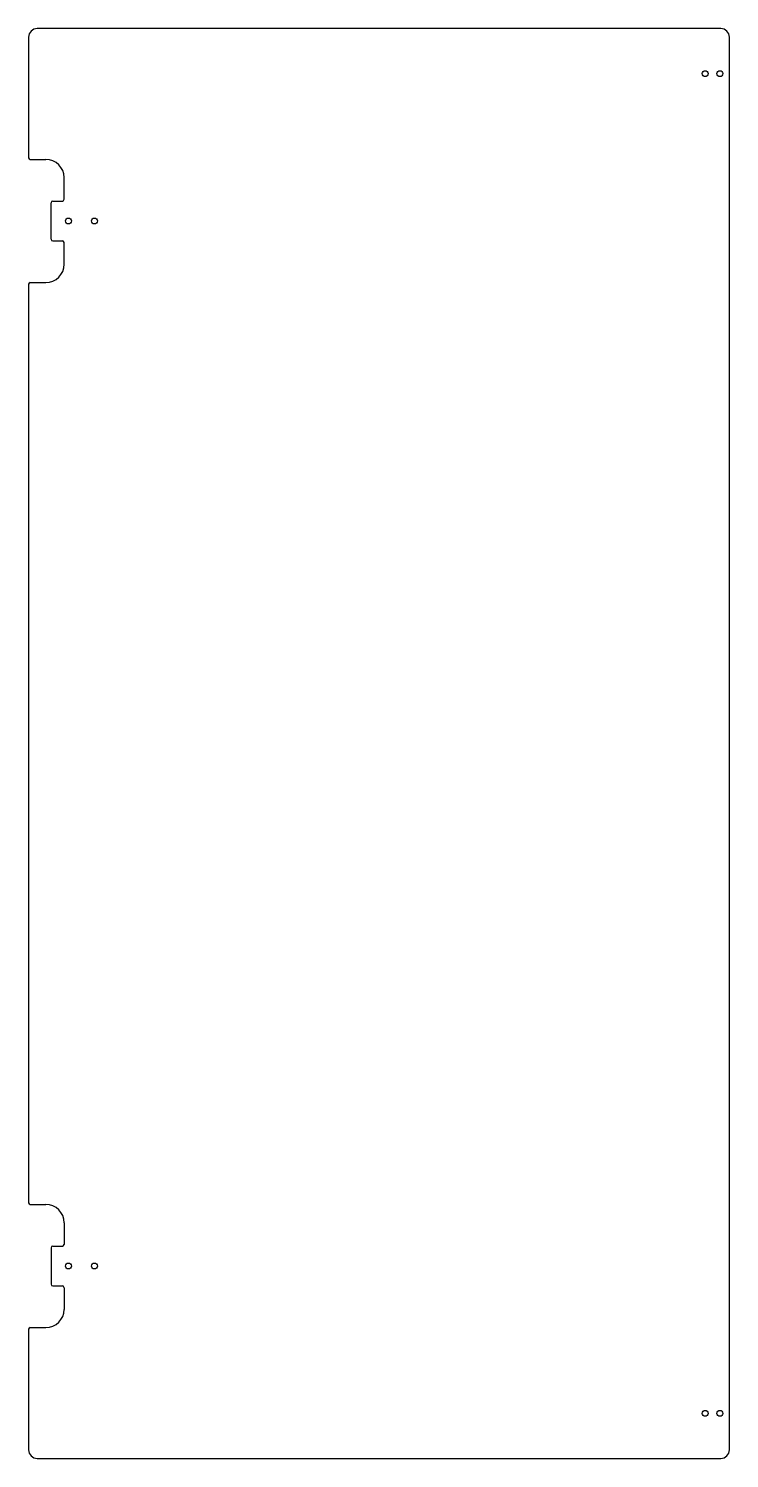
# Model space of a CAD drawing. Header units: millimetres. Extents: x -202 to 202, y -413 to 413.
import ezdxf

# ---------------------------------------------------------------- set-up
doc = ezdxf.new("R2010")
doc.units = ezdxf.units.MM

msp = doc.modelspace()

# ---------------------------------------------------------------- linework, layer by layer
at = {"color": 7, "linetype": 'Continuous', "lineweight": 25}
for p, q in [((-202.25, 407.5), (-202.25, 338)), ((197.25, 412.5), (-197.25, 412.5)), ((202.25, -407.5), (202.25, 407.5)), ((-201.25, 337), (-192.25, 337)), ((-181.75, 314), (-181.75, 326.5)), ((-189.25, 291), (-189.25, 312)), ((-188.25, 313), (-182.75, 313)), ((-188.25, 290), (-182.75, 290)), ((-181.75, 276.5), (-181.75, 289)), ((-202.25, 265), (-202.25, -265)), ((-201.25, 266), (-192.25, 266)), ((-201.25, -266), (-192.25, -266)), ((-181.75, -276.5), (-181.75, -289)), ((-189.25, -291), (-189.25, -312)), ((-188.25, -290), (-182.75, -290)), ((-188.25, -313), (-182.75, -313)), ((-181.75, -314), (-181.75, -326.5)), ((-202.25, -338), (-202.25, -407.5)), ((-201.25, -337), (-192.25, -337)), ((-197.25, -412.5), (197.25, -412.5))]:
    msp.add_line(p, q, dxfattribs=at)
for centre in [(188.25, 386.5), (196.75, 386.5), (-179.25, 301.5), (-164.25, 301.5), (-179.25, -301.5), (-164.25, -301.5), (188.25, -386.5), (196.75, -386.5)]:
    msp.add_circle(centre, 1.7, dxfattribs=at)
for centre, radius, start, end in [((197.25, 407.5), 5, 0, 90), ((-197.25, 407.5), 5, 90, 180), ((-201.25, 338), 1, 180, 270), ((-192.25, 326.5), 10.5, 0, 90), ((-182.75, 314), 1, 270, 360), ((-188.25, 312), 1, 90, 180), ((-188.25, 291), 1, 180, 270), ((-182.75, 289), 1, 0, 90), ((-192.25, 276.5), 10.5, 270, 0), ((-201.25, 265), 1, 90, 180), ((-201.25, -265), 1, 180, 270), ((-192.25, -276.5), 10.5, 0, 90), ((-188.25, -291), 1, 90, 180), ((-182.75, -289), 1, 270, 360), ((-188.25, -312), 1, 180, 270), ((-182.75, -314), 1, 0, 90), ((-192.25, -326.5), 10.5, 270, 0), ((-201.25, -338), 1, 90, 180), ((-197.25, -407.5), 5, 180, 270), ((197.25, -407.5), 5, 270, 0)]:
    msp.add_arc(centre, radius, start, end, dxfattribs=at)

doc.saveas('drawing.dxf')
